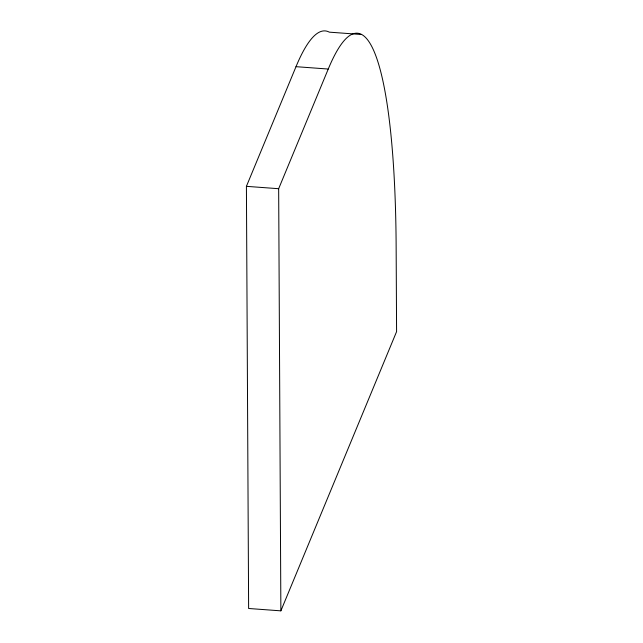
<?xml version="1.0" encoding="UTF-8"?>
<svg xmlns="http://www.w3.org/2000/svg" width="643" height="643" viewBox="0 0 643 643"><rect width="100%" height="100%" fill="white"/><g stroke="black" fill="none" stroke-linecap="round" stroke-linejoin="round"><path stroke-width="0.96" d="M296.005 66.679L328.251 69.042A374.483 60.386 -85.8 0 1 396.144 247.209L396.586 331.635L280.87 610.85L248.624 608.487L246.414 186.341L296.005 66.679A374.483 60.386 -85.8 0 1 329.304 32.15L361.551 34.513M280.87 610.85L278.66 188.704L328.251 69.042M246.414 186.341L278.66 188.704"/></g></svg>
